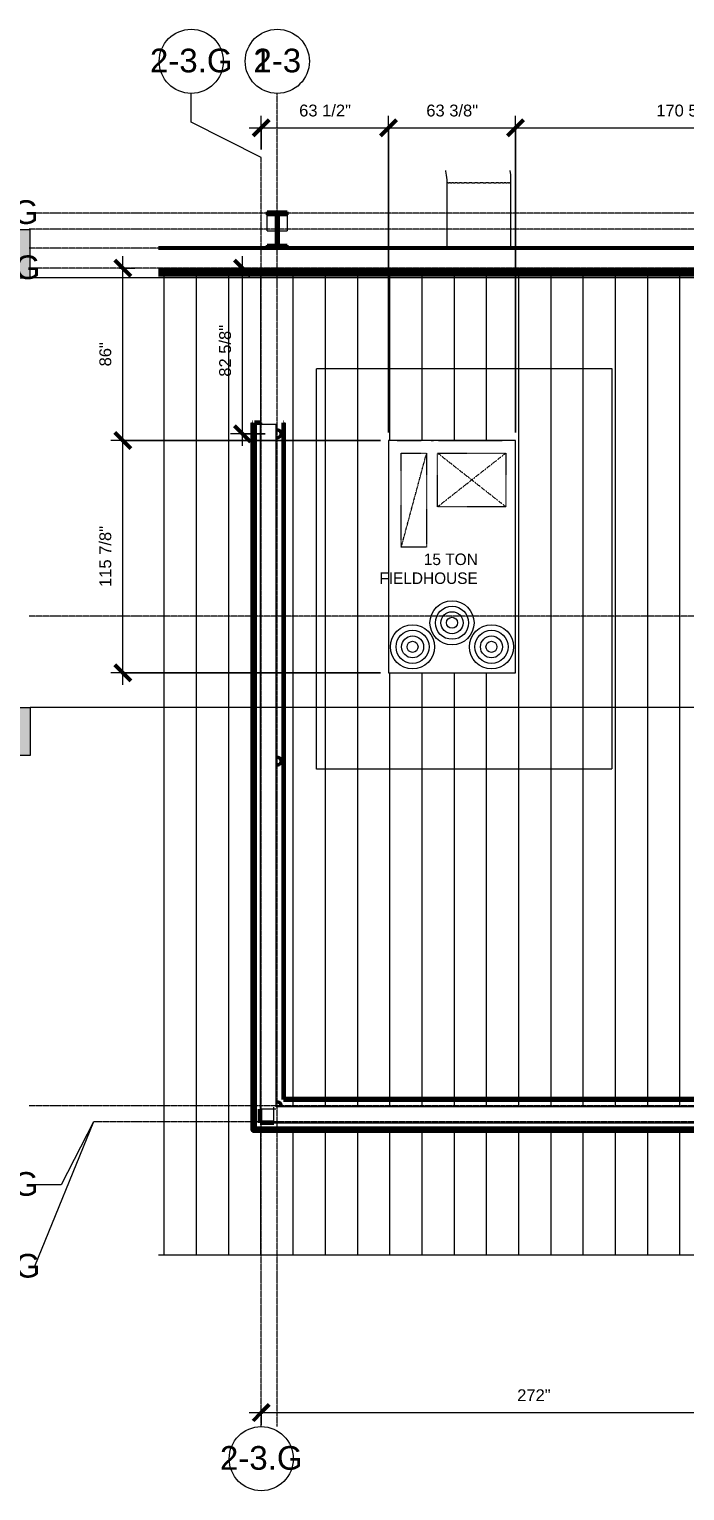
# Model space of a CAD drawing. Header units: inches. Extents: x 21314 to 29196, y -23522 to -20467.
# Drawn here: x 27018 to 27345, y -22979 to -22250 of the extents above; entities that cross this region are included whole.
import ezdxf

# ---------------------------------------------------------------- set-up
doc = ezdxf.new("R2010")
doc.units = ezdxf.units.IN
doc.header["$MEASUREMENT"] = 0
for name, pattern in [('Dash', [0.25, 0.125, -0.125]), ('Grid Line 1_2_', [0.875, 0.5, -0.125, 0.125, -0.125]), ('Hidden', [0.28125, 0.1875, -0.09375])]:
    doc.linetypes.add(name, pattern=pattern)
for name, color, linetype, lineweight in [('A-ANNO-DIMS', 211, 'Continuous', 9), ('A-ANNO-DIMS-64', 211, 'Continuous', 9), ('A-ROOF', 132, 'Continuous', 9), ('A-ROOF-PATT', 132, 'Continuous', 9), ('A-WALL', 113, 'Continuous', 9), ('A-WALL-PATT', 111, 'Continuous', 25), ('G-ANNO-SYMB', 111, 'Continuous', 9), ('M-EQPM', 50, 'Continuous', 9), ('M-EQPM-HDLN', 50, 'Dash', 9), ('M-EQPM-IDEN', 50, 'Continuous', 9), ('M-HVAC-DUCT', 70, 'Continuous', 9), ('S-BEAM', 12, 'Continuous', 9), ('S-COLS', 52, 'Continuous', 9), ('S-GRID', 1, 'Continuous', 9), ('S-GRID-IDEN', 1, 'Continuous', 9)]:
    doc.layers.add(name, color=color, linetype=linetype, lineweight=lineweight)
doc.styles.add('Arial_2', font='arial.ttf', dxfattribs={"height": 11.802395})
doc.styles.add('Arial_3', font='arial.ttf', dxfattribs={"height": 5.901198})
doc.styles.add('Century Gothic_1', font='GOTHIC.TTF', dxfattribs={"height": 5.748447})
doc.dimstyles.new('OD_Dimension', dxfattribs={"dimscale": 12, "dimtxt": 6, "dimasz": 0.666667, "dimexe": 0.5, "dimexo": 0.333333, "dimgap": 0.333333, "dimtad": 1, "dimdec": 3, "dimrnd": 0.125, "dimzin": 0, "dimdsep": 46, "dimlunit": 5, "dimtxsty": 'Arial_3', "dimblk1": 'OBLIQUE', "dimblk2": 'OBLIQUE', "dimsah": 1, "dimcen": 0.09, "dimdle": 0.5, "dimazin": 0, "dimtfac": 1, "dimtdec": 4, "dimtix": 1, "dimtmove": 0, "dimatfit": 3, "dimfxl": 0, "dimtvp": 1, "dimfrac": 2, "dimtolj": 1, "dimtzin": 0, "dimarcsym": 0})
doc.dimstyles.new('OD_Dimension_1', dxfattribs={"dimscale": 12, "dimtxt": 6, "dimasz": 0.666667, "dimexe": 0.5, "dimexo": 0.333333, "dimgap": 0.333333, "dimtad": 1, "dimdec": 3, "dimrnd": 0.125, "dimzin": 0, "dimdsep": 46, "dimlunit": 5, "dimtxsty": 'Arial_3', "dimblk1": 'OBLIQUE', "dimblk2": 'OBLIQUE', "dimsah": 1, "dimcen": 0.09, "dimdle": 0.5, "dimazin": 0, "dimtfac": 1, "dimtdec": 4, "dimtix": 1, "dimtmove": 0, "dimatfit": 3, "dimfxl": 0, "dimtvp": 1, "dimfrac": 2, "dimtolj": 1, "dimtzin": 0, "dimarcsym": 0})
doc.dimstyles.new('OD_Dimension_2', dxfattribs={"dimscale": 12, "dimtxt": 6, "dimasz": 0.666667, "dimexe": 0.5, "dimexo": 0.333333, "dimgap": 0.333333, "dimtad": 1, "dimdec": 3, "dimrnd": 0.125, "dimzin": 0, "dimdsep": 46, "dimlunit": 5, "dimtxsty": 'Arial_3', "dimblk1": 'OBLIQUE', "dimblk2": 'OBLIQUE', "dimsah": 1, "dimcen": 0.09, "dimdle": 0.5, "dimazin": 0, "dimtfac": 1, "dimtdec": 4, "dimtix": 1, "dimtmove": 0, "dimatfit": 3, "dimfxl": 0, "dimtvp": 1, "dimfrac": 2, "dimtolj": 1, "dimtzin": 0, "dimarcsym": 0})
pattern_1 = [(45, (1450.432, 0), (-6.3356768, 6.3356768), []), (45, (1450.432, 9.6), (-6.3356768, 6.3356768), [])]
pattern_2 = [(225, (27141.822, -22360.053), (6.3356768, -6.3356768), []), (225, (27141.822, -22369.653), (6.3356768, -6.3356768), [])]

# ---------------------------------------------------------------- blocks, each defined once
blk = doc.blocks.new('Carrier_48TC_St_ Callout 60')
at = {"layer": 'M-EQPM', "linetype": 'Hidden'}
for p, q in [((-105.94, -79.69), (-105.94, 67.69)), ((-105.94, 67.69), (93.94, 67.69)), ((93.94, 67.69), (93.94, -79.69)), ((93.94, -79.69), (-105.94, -79.69))]:
    blk.add_line(p, q, dxfattribs=at)
at = {"layer": 'M-EQPM'}
for p, q in [((57.94, 31.69), (-57.94, 31.69)), ((-57.94, 31.69), (-57.94, -31.69)), ((57.94, -31.69), (57.94, 31.69)), ((58.06, 27.31), (57.94, 27.31)), ((58.06, 27.31), (58.06, 15.44)), ((57.94, 15.44), (58.06, 15.44)), ((58.06, 10.34), (57.94, 10.34)), ((57.94, 9.29), (58.06, 9.29)), ((58.06, 10.32), (58.06, 10.34)), ((58.06, 10.34), (58.06, 9.29)), ((58.06, 9.29), (58.06, 9.31)), ((58.06, 6.69), (57.94, 6.69)), ((58.06, 6.69), (58.06, -25.06)), ((57.94, -25.06), (58.06, -25.06)), ((-57.94, -31.69), (57.94, -31.69))]:
    blk.add_line(p, q, dxfattribs=at)
for centre, radius in [((-44.94, 19.69), 11), ((-44.94, 19.69), 8.25), ((-44.94, 19.69), 5.5), ((-44.94, 19.69), 2.75), ((-32.94, 0), 11), ((-32.94, 0), 8.25), ((-32.94, 0), 5.5), ((-32.94, 0), 2.75), ((-44.94, -19.69), 11), ((-44.94, -19.69), 8.25), ((-44.94, -19.69), 5.5), ((-44.94, -19.69), 2.75)]:
    blk.add_circle(centre, radius, dxfattribs=at)
at = {"layer": 'M-EQPM-HDLN'}
for p, q in [((4.81, 25.31), (51.69, 12.69)), ((4.81, 12.69), (4.81, 25.31)), ((4.81, 25.31), (51.69, 25.31)), ((51.69, 25.31), (51.69, 12.69)), ((51.69, 12.69), (4.81, 12.69)), ((24.94, -26.81), (51.69, 7.19)), ((24.94, 7.19), (51.69, -26.81)), ((24.94, -26.81), (24.94, 7.19)), ((24.94, 7.19), (51.69, 7.19)), ((51.69, 7.19), (51.69, -26.81)), ((51.69, -26.81), (24.94, -26.81))]:
    blk.add_line(p, q, dxfattribs=at)
blk = doc.blocks.new('Girt_C - 8_D-14_ Callout 60')
at = {"layer": 'S-BEAM'}
for p, q in [((25689.64, -22795.62), (25689.64, -22787.99)), ((26269.89, -22787.8), (25690.83, -22787.8)), ((26269.89, -22787.8), (26269.89, -22787.99)), ((26269.89, -22787.99), (26269.89, -22795.62)), ((25689.64, -22795.8), (25689.64, -22795.62)), ((26269.89, -22795.62), (26269.89, -22795.8)), ((25689.64, -22795.8), (26269.89, -22795.8))]:
    blk.add_line(p, q, dxfattribs=at)
blk = doc.blocks.new('Girt_C - 8_D-14_ Callout 61')
at = {"layer": 'S-BEAM'}
for p, q in [((25682.89, -22447.3), (25682.89, -22789.05)), ((25682.89, -22447.3), (25683.08, -22447.3)), ((25683.08, -22447.3), (25690.7, -22447.3)), ((25690.7, -22447.3), (25690.89, -22447.3)), ((25690.89, -22787.86), (25690.89, -22447.3)), ((25683.08, -22789.05), (25682.89, -22789.05)), ((25690.7, -22789.05), (25683.08, -22789.05))]:
    blk.add_line(p, q, dxfattribs=at)
blk = doc.blocks.new('columns and gir_ Callout 60')
at = {"layer": 'S-BEAM'}
h = blk.add_hatch(dxfattribs=at)
h.set_pattern_fill('FP_23', color=256, style=0, pattern_type=2)
h.set_pattern_definition(pattern_2)
h.paths.add_polyline_path([(0, -1.25), (-5, -1.25), (-5, -2), (5, -2), (5, -1.25)], flags=0)
h.paths.add_polyline_path([(-5, -17.03), (-5, -18.55), (5, -18.55), (5, -17.03)], flags=0)
h = blk.add_hatch(dxfattribs=at)
h.set_pattern_fill('FP_23', color=256, style=0, pattern_type=2)
h.set_pattern_definition(pattern_2)
h.paths.add_polyline_path([(-0.63, -2), (-0.63, -17.03), (0.62, -17.03), (0.62, -2)], flags=0)
at = {"layer": 'S-BEAM', "lineweight": 40}
for p, q in [((-5, -1.25), (-5, -2)), ((-5, -2), (5, -2)), ((0.62, -2), (-0.63, -2)), ((-0.63, -2), (-0.63, -17.03)), ((0.62, -17.03), (0.62, -2)), ((5, -2), (5, -1.25)), ((5, -17.03), (-5, -17.03)), ((-5, -17.03), (-5, -18.55)), ((-5, -18.55), (5, -18.55)), ((-0.63, -17.03), (0.62, -17.03)), ((5, -18.55), (5, -17.03))]:
    blk.add_line(p, q, dxfattribs=at)
at = {"layer": 'S-BEAM'}
for p, q in [((-5, -17.03), (-5, -9.2)), ((-0.63, -9.2), (-5, -9.2)), ((5, -9.2), (0.62, -9.2)), ((5, -9.2), (5, -17.03))]:
    blk.add_line(p, q, dxfattribs=at)
blk = doc.blocks.new('Girt_Z - 10_D-1_ Callout 60')
at = {"layer": 'S-BEAM'}
for p, q in [((26270.89, -22359.55), (25632.1, -22359.55)), ((26270.89, -22360.13), (25632.1, -22360.13)), ((26270.89, -22360.2), (25632.1, -22360.2)), ((26270.89, -22359.55), (26270.89, -22360.13)), ((26270.89, -22360.13), (26270.89, -22360.2)), ((26270.89, -22360.2), (26270.89, -22369.37)), ((25632.1, -22369.55), (26270.89, -22369.55)), ((26270.89, -22369.37), (26270.89, -22369.55))]:
    blk.add_line(p, q, dxfattribs=at)
blk = doc.blocks.new('Round Elbow - 1_ Callout 60')
at = {"layer": 'M-HVAC-DUCT'}
for p, q in [((25776.12, -22327.05), (25775.98, -22327.05)), ((25776.72, -22327.05), (25776.36, -22327.05)), ((25777.79, -22327.05), (25777.2, -22327.05)), ((25779.29, -22327.05), (25778.49, -22327.05)), ((25780.67, -22327.05), (25780.19, -22327.05)), ((25781.18, -22327.05), (25780.67, -22327.05)), ((25783.39, -22327.05), (25782.24, -22327.05)), ((25785.86, -22327.05), (25784.59, -22327.05)), ((25788.52, -22327.05), (25787.17, -22327.05)), ((25791.29, -22327.05), (25789.89, -22327.05)), ((25794.07, -22327.05), (25792.68, -22327.05)), ((25796.8, -22327.05), (25795.45, -22327.05)), ((25799.37, -22327.05), (25798.11, -22327.05)), ((25801.73, -22327.05), (25800.58, -22327.05)), ((25803.3, -22327.05), (25802.79, -22327.05)), ((25803.78, -22327.05), (25803.3, -22327.05)), ((25805.48, -22327.05), (25804.68, -22327.05)), ((25806.77, -22327.05), (25806.18, -22327.05)), ((25807.6, -22327.05), (25807.24, -22327.05)), ((25807.98, -22327.05), (25807.85, -22327.05))]:
    blk.add_line(p, q, dxfattribs=at)
at = {"layer": 'M-HVAC-DUCT', "flags": 128}
for points in [[(25775.28, -22320.77), (25775.36, -22321.1), (25775.73, -22323.23), (25775.94, -22325.46), (25775.98, -22327.05)], [(25807.98, -22327.05), (25807.85, -22323.05), (25807.63, -22320.77)]]:
    blk.add_lwpolyline(points, dxfattribs=at)
blk = doc.blocks.new('Grid - Grid Hea_ Callout 60')
at = {"layer": 'S-GRID-IDEN'}
blk.add_circle((0, 0), 0.25, dxfattribs=at)
blk = doc.blocks.new('Section - 3_32__ Callout 60')
at = {"layer": 'G-ANNO-SYMB'}
blk.add_hatch(color=256, dxfattribs=at).paths.add_polyline_path([(0, 0.375), (0, 0), (-0.09375, 0), (-0.09375, 0.375)], flags=0)
for p, q in [((0, 0.375), (-0.09375, 0.375)), ((-0.09375, 0.375), (-0.09375, 0)), ((0, 0), (0, 0.375)), ((-0.09375, 0), (0, 0))]:
    blk.add_line(p, q, dxfattribs=at)
blk = doc.blocks.new('DIMBLOCK1-Roof Low - Callout 6')
at = {"layer": 'A-ANNO-DIMS-64'}
for p, q in [((27127.82, -22299.62), (27197.32, -22299.62)), ((27133.82, -22310.37), (27133.82, -22293.62)), ((27133.82, -22299.62), (27133.82, -22310.37)), ((27197.32, -22451.55), (27197.32, -22293.62)), ((27197.32, -22299.62), (27197.32, -22451.55))]:
    blk.add_line(p, q, dxfattribs=at)
at = {"layer": 'A-ANNO-DIMS-64', "lineweight": 50}
for p, q in [((27133.82, -22299.62), (27129.82, -22303.62)), ((27133.82, -22299.62), (27137.82, -22295.62)), ((27197.32, -22299.62), (27193.32, -22303.62)), ((27197.32, -22299.62), (27201.32, -22295.62))]:
    blk.add_line(p, q, dxfattribs=at)
at = {"layer": 'A-ANNO-DIMS-64', "color": 0, "insert": (27152.74, -22287.97), "char_height": 5.901, "width": 30.7938, "attachment_point": 1, "line_spacing_factor": 0.938532, "style": 'Arial_3'}
blk.add_mtext('63 1/2"', dxfattribs=at)
blk = doc.blocks.new('_Oblique')
at = {"color": 0, "linetype": 'ByBlock', "lineweight": -2}
blk.add_line((-0.5, -0.5), (0.5, 0.5), dxfattribs=at)
blk = doc.blocks.new('DIMBLOCK2-Roof Low - Callout 6')
at = {"layer": 'A-ANNO-DIMS-64', "lineweight": 50}
for p, q in [((27197.32, -22299.62), (27193.32, -22303.62)), ((27197.32, -22299.62), (27201.32, -22295.62)), ((27260.7, -22299.62), (27256.7, -22303.62)), ((27260.7, -22299.62), (27264.7, -22295.62))]:
    blk.add_line(p, q, dxfattribs=at)
at = {"layer": 'A-ANNO-DIMS-64'}
for p, q in [((27197.32, -22451.55), (27197.32, -22293.62)), ((27197.32, -22299.62), (27260.7, -22299.62)), ((27197.32, -22299.62), (27197.32, -22451.55)), ((27260.7, -22451.55), (27260.7, -22293.62)), ((27260.7, -22299.62), (27260.7, -22451.55))]:
    blk.add_line(p, q, dxfattribs=at)
at = {"layer": 'A-ANNO-DIMS-64', "color": 0, "insert": (27216.18, -22287.97), "char_height": 5.901, "width": 30.7938, "attachment_point": 1, "line_spacing_factor": 0.938532, "style": 'Arial_3'}
blk.add_mtext('63 3/8"', dxfattribs=at)
blk = doc.blocks.new('DIMBLOCK3-Roof Low - Callout 6')
at = {"layer": 'A-ANNO-DIMS-64', "lineweight": 50}
for p, q in [((27260.7, -22299.62), (27256.7, -22303.62)), ((27260.7, -22299.62), (27264.7, -22295.62)), ((27431.32, -22299.62), (27427.32, -22303.62)), ((27431.32, -22299.62), (27435.32, -22295.62))]:
    blk.add_line(p, q, dxfattribs=at)
at = {"layer": 'A-ANNO-DIMS-64'}
for p, q in [((27260.7, -22451.55), (27260.7, -22293.62)), ((27260.7, -22299.62), (27431.32, -22299.62)), ((27260.7, -22299.62), (27260.7, -22451.55)), ((27431.32, -22297.97), (27431.32, -22305.62)), ((27431.32, -22299.62), (27431.32, -22316.82))]:
    blk.add_line(p, q, dxfattribs=at)
at = {"layer": 'A-ANNO-DIMS-64', "color": 0, "insert": (27330.92, -22287.97), "char_height": 5.901, "width": 36.2215, "attachment_point": 1, "line_spacing_factor": 0.938532, "style": 'Arial_3'}
blk.add_mtext('170 5/8"', dxfattribs=at)
blk = doc.blocks.new('DIMBLOCK14-Roof_ Callout 60')
at = {"layer": 'A-ANNO-DIMS-64'}
for p, q in [((27405.76, -22614.18), (27405.76, -22946.41)), ((27405.76, -22940.41), (27405.76, -22614.18)), ((27127.82, -22940.41), (27405.76, -22940.41)), ((27133.82, -22938.75), (27133.82, -22946.41)), ((27133.82, -22940.41), (27133.82, -22938.75))]:
    blk.add_line(p, q, dxfattribs=at)
at = {"layer": 'A-ANNO-DIMS-64', "lineweight": 50}
for p, q in [((27133.82, -22940.41), (27129.82, -22944.41)), ((27133.82, -22940.41), (27137.82, -22936.41)), ((27405.76, -22940.41), (27401.76, -22944.41)), ((27405.76, -22940.41), (27409.76, -22936.41))]:
    blk.add_line(p, q, dxfattribs=at)
at = {"layer": 'A-ANNO-DIMS-64', "color": 0, "insert": (27261.53, -22928.76), "char_height": 5.901, "width": 19.8277, "attachment_point": 1, "line_spacing_factor": 0.938532, "style": 'Arial_3'}
blk.add_mtext('272"', dxfattribs=at)
blk = doc.blocks.new('DIMBLOCK17-Roof_ Callout 60')
at = {"layer": 'A-ANNO-DIMS-64', "lineweight": 50}
for p, q in [((27124.48, -22369.55), (27120.48, -22365.55)), ((27124.48, -22369.55), (27128.48, -22373.55)), ((27124.48, -22452.18), (27120.48, -22448.18)), ((27124.48, -22452.18), (27128.48, -22456.18))]:
    blk.add_line(p, q, dxfattribs=at)
at = {"layer": 'A-ANNO-DIMS-64'}
for p, q in [((27124.48, -22458.18), (27124.48, -22363.55)), ((27122.82, -22369.55), (27130.48, -22369.55)), ((27124.48, -22369.55), (27122.82, -22369.55)), ((27135.82, -22452.18), (27118.48, -22452.18)), ((27124.48, -22452.18), (27135.82, -22452.18))]:
    blk.add_line(p, q, dxfattribs=at)
at = {"layer": 'A-ANNO-DIMS-64', "color": 0, "insert": (27112.82, -22423.7), "char_height": 5.901, "width": 30.7938, "attachment_point": 1, "rotation": 90, "line_spacing_factor": 0.938532, "style": 'Arial_3'}
blk.add_mtext('82 5/8"', dxfattribs=at)
blk = doc.blocks.new('DIMBLOCK20-Roof_ Callout 60')
at = {"layer": 'A-ANNO-DIMS-64', "lineweight": 50}
for p, q in [((27064.71, -22455.55), (27060.71, -22451.55)), ((27064.71, -22455.55), (27068.71, -22459.55)), ((27064.71, -22571.43), (27060.71, -22567.43)), ((27064.71, -22571.43), (27068.71, -22575.43))]:
    blk.add_line(p, q, dxfattribs=at)
at = {"layer": 'A-ANNO-DIMS-64'}
for p, q in [((27193.32, -22455.55), (27058.71, -22455.55)), ((27064.71, -22577.43), (27064.71, -22455.55)), ((27064.71, -22455.55), (27193.32, -22455.55)), ((27193.32, -22571.43), (27058.71, -22571.43)), ((27064.71, -22571.43), (27193.32, -22571.43))]:
    blk.add_line(p, q, dxfattribs=at)
at = {"layer": 'A-ANNO-DIMS-64', "color": 0, "insert": (27053.05, -22528.58), "char_height": 5.901, "width": 36.2215, "attachment_point": 1, "rotation": 90, "line_spacing_factor": 0.938532, "style": 'Arial_3'}
blk.add_mtext('115 7/8"', dxfattribs=at)
blk = doc.blocks.new('DIMBLOCK21-Roof_ Callout 60')
at = {"layer": 'A-ANNO-DIMS-64', "lineweight": 50}
for p, q in [((27064.71, -22369.55), (27060.71, -22365.55)), ((27064.71, -22369.55), (27068.71, -22373.55)), ((27064.71, -22455.55), (27060.71, -22451.55)), ((27064.71, -22455.55), (27068.71, -22459.55))]:
    blk.add_line(p, q, dxfattribs=at)
at = {"layer": 'A-ANNO-DIMS-64'}
for p, q in [((27064.71, -22455.55), (27064.71, -22363.55)), ((27063.05, -22369.55), (27070.71, -22369.55)), ((27064.71, -22369.55), (27063.05, -22369.55)), ((27193.32, -22455.55), (27058.71, -22455.55)), ((27064.71, -22455.55), (27193.32, -22455.55))]:
    blk.add_line(p, q, dxfattribs=at)
at = {"layer": 'A-ANNO-DIMS-64', "color": 0, "insert": (27053.05, -22418.55), "char_height": 5.901, "width": 14.4, "attachment_point": 1, "rotation": 90, "line_spacing_factor": 0.938532, "style": 'Arial_3'}
blk.add_mtext('86"', dxfattribs=at)

msp = doc.modelspace()

# ---------------------------------------------------------------- hatches: boundary and pattern name
at = {"layer": 'A-ROOF-PATT'}
h = msp.add_hatch(dxfattribs=at)
h.set_pattern_fill('FP_19', color=256, style=0, pattern_type=2)
h.set_pattern_definition([(90, (1450.73, -40.069), (-16.082, 1e-15), [])])
h.paths.add_polyline_path([(27526.0508, -22885.6153), (27744.8221, -22885.6153), (27744.8221, -22799.1778), (27723.0721, -22799.1778), (27723.0721, -22798.6153), (27130.5096, -22798.6153), (27130.5096, -22446.6778), (27133.3221, -22446.6778), (27133.3221, -22447.3028), (27141.3221, -22447.3028), (27141.3221, -22450.2544), (27141.3771, -22450.228), (27142.2672, -22450.228), (27143.0764, -22450.6233), (27143.6241, -22451.31), (27143.8221, -22452.1778), (27143.6004, -22453.0753), (27143.0691, -22453.7415), (27142.2672, -22454.1277), (27141.3221, -22454.1434), (27141.3221, -22613.5044), (27141.3771, -22613.478), (27142.2672, -22613.478), (27143.0764, -22613.8733), (27143.6241, -22614.56), (27143.8221, -22615.4278), (27143.6004, -22616.3253), (27143.0691, -22616.9915), (27142.2672, -22617.3777), (27141.3221, -22617.3968), (27141.3221, -22785.3794), (27141.3771, -22785.353), (27142.2672, -22785.353), (27143.0764, -22785.7483), (27143.6241, -22786.435), (27143.8221, -22787.3028), (27143.708, -22787.8028), (27429.4363, -22787.8028), (27429.3221, -22787.3028), (27429.5439, -22786.4053), (27430.0752, -22785.7391), (27430.8771, -22785.353), (27431.7672, -22785.353), (27432.5764, -22785.7483), (27433.1241, -22786.435), (27433.3221, -22787.3028), (27433.208, -22787.8028), (27719.5721, -22787.8028), (27719.5721, -22784.1778), (27144.9471, -22784.1778), (27144.9471, -22446.6778), (27145.5096, -22446.6778), (27145.5096, -22783.6153), (27719.5721, -22783.6153), (27719.5721, -22372.9278), (27721.8221, -22372.9278), (27721.8221, -22372.8038), (27082.5308, -22372.8028), (27082.5308, -22861.6153), (27407.3221, -22861.6153), (27407.3221, -22885.6153), (27481.6988, -22885.6153)], flags=0)
h.paths.add_polyline_path([(27259.9388, -22800.1153), (27129.0096, -22800.1153), (27129.0096, -22446.6778), (27129.5721, -22446.6778), (27129.5721, -22799.5528), (27734.8221, -22799.5528), (27734.8221, -22800.1153), (27348.6428, -22800.1153)], flags=0)
h.paths.add_polyline_path([(27133.3781, -22795.8028), (27140.0721, -22795.7777), (27140.0721, -22789.0528), (27133.3221, -22789.0528), (27133.3221, -22795.8028), (27133.3771, -22795.8028)], flags=0)
h.paths.add_polyline_path([(27429.7676, -22787.8028), (27432.9832, -22787.8028), (27433.1171, -22787.3028), (27432.8767, -22786.4053), (27432.2196, -22785.7483), (27431.3221, -22785.5078), (27430.4246, -22785.7483), (27429.7597, -22786.435), (27429.5271, -22787.3028), (27429.6611, -22787.8028)], flags=0)
h.paths.add_polyline_path([(27141.3221, -22787.8028), (27143.4832, -22787.8028), (27143.6171, -22787.3028), (27143.3767, -22786.4053), (27142.7196, -22785.7483), (27141.8221, -22785.5078), (27141.3221, -22785.6418), (27141.3221, -22787.5855)], flags=0)
h.paths.add_polyline_path([(27580.1971, -22738.3028), (27580.1971, -22678.8028), (27668.3221, -22678.8028), (27668.3221, -22683.8028), (27668.4471, -22683.8028), (27668.4471, -22696.4278), (27668.3221, -22696.4278), (27668.3221, -22700.4222), (27668.4471, -22700.4222), (27668.4471, -22701.4334), (27668.3221, -22701.4334), (27668.3221, -22703.6778), (27668.4471, -22703.6778), (27668.4471, -22732.0528), (27668.3221, -22732.0528), (27668.3221, -22738.3028), (27592.5788, -22738.3028)], flags=0)
h.paths.add_polyline_path([(27141.8221, -22617.2228), (27142.7196, -22616.9823), (27143.3846, -22616.2956), (27143.6171, -22615.4278), (27143.3767, -22614.5303), (27142.6855, -22613.8641), (27141.8221, -22613.6328), (27141.3221, -22613.7668), (27141.3221, -22617.0888), (27141.3771, -22617.1036)], flags=0)
h.paths.add_polyline_path([(27437.3468, -22611.3028), (27405.5721, -22611.3028), (27405.5721, -22607.1153), (27385.6971, -22607.1153), (27385.6971, -22553.1153), (27405.5721, -22553.1153), (27405.5721, -22548.9278), (27462.8221, -22548.9278), (27462.8221, -22552.3049), (27472.9471, -22552.3049), (27472.9471, -22556.3049), (27462.8221, -22556.3049), (27462.8221, -22558.1153), (27479.5721, -22558.1153), (27479.5721, -22576.1153), (27462.8221, -22576.1153), (27462.8221, -22611.3028)], flags=0)
h.paths.add_polyline_path([(27246.0065, -22571.4278), (27197.3221, -22571.4278), (27197.3221, -22455.5528), (27201.6971, -22455.5528), (27201.6971, -22455.4278), (27213.5721, -22455.4278), (27213.5721, -22455.5528), (27218.6915, -22455.5528), (27218.6915, -22455.4278), (27219.7027, -22455.4278), (27219.7027, -22455.5528), (27222.3221, -22455.5528), (27222.3221, -22455.4278), (27254.0721, -22455.4278), (27254.0721, -22455.5528), (27260.6971, -22455.5528), (27260.6971, -22571.4278), (27246.076, -22571.4278)], flags=0)
h.paths.add_polyline_path([(27650.1971, -22571.4278), (27604.9471, -22571.4278), (27604.9471, -22455.5528), (27609.3221, -22455.5528), (27609.3221, -22455.4278), (27621.1971, -22455.4278), (27621.1971, -22455.5528), (27626.3165, -22455.5528), (27626.3165, -22455.4278), (27627.3277, -22455.4278), (27627.3277, -22455.5528), (27629.9471, -22455.5528), (27629.9471, -22455.4278), (27661.6971, -22455.4278), (27661.6971, -22455.5528), (27668.3221, -22455.5528), (27668.3221, -22571.4278), (27650.5207, -22571.4278)], flags=0)
h.paths.add_polyline_path([(27141.8221, -22453.9728), (27142.7196, -22453.7323), (27143.3846, -22453.0456), (27143.6171, -22452.1778), (27143.3767, -22451.2803), (27142.7196, -22450.6233), (27141.8221, -22450.3828), (27141.3221, -22450.5168), (27141.3221, -22453.8388), (27141.3771, -22453.8536)], flags=0)
at = {"layer": 'A-WALL-PATT', "lineweight": 9}
msp.add_hatch(color=256, dxfattribs=at).paths.add_polyline_path([(27721.8221, -22372.6063), (27721.8221, -22371.0315), (27082.5308, -22371.0315), (27082.5308, -22372.6063), (27720.0908, -22372.6063)], flags=0)
at = {"layer": 'S-COLS'}
h = msp.add_hatch(dxfattribs=at)
h.set_pattern_fill('FP_22', color=256, style=0, pattern_type=2)
h.set_pattern_definition(pattern_1)
h.paths.add_polyline_path([(27142.2672, -22454.1277), (27143.0691, -22453.7415), (27143.6241, -22453.0456), (27143.8221, -22452.1778), (27143.6241, -22451.31), (27143.0691, -22450.6141), (27142.2672, -22450.228), (27141.3221, -22450.2544), (27141.3221, -22450.5168), (27141.8221, -22450.3828), (27142.7196, -22450.6233), (27143.3767, -22451.2803), (27143.6171, -22452.1778), (27143.3767, -22453.0753), (27142.7196, -22453.7323), (27141.8221, -22453.9728), (27141.3221, -22453.8388), (27141.3221, -22454.1012), (27141.3771, -22454.1277)], flags=0)
h = msp.add_hatch(dxfattribs=at)
h.set_pattern_fill('FP_22', color=256, style=0, pattern_type=2)
h.set_pattern_definition(pattern_1)
h.paths.add_polyline_path([(27142.2672, -22617.3777), (27143.0691, -22616.9915), (27143.6241, -22616.2956), (27143.8221, -22615.4278), (27143.6241, -22614.56), (27143.0691, -22613.8641), (27142.2672, -22613.478), (27141.3221, -22613.5044), (27141.3221, -22613.7668), (27141.8221, -22613.6328), (27142.7196, -22613.8733), (27143.3767, -22614.5303), (27143.6171, -22615.4278), (27143.3767, -22616.3253), (27142.7196, -22616.9823), (27141.8221, -22617.2228), (27141.3221, -22617.0888), (27141.3221, -22617.3512), (27141.3771, -22617.3777)], flags=0)
h = msp.add_hatch(dxfattribs=at)
h.set_pattern_fill('FP_22', color=256, style=0, pattern_type=2)
h.set_pattern_definition(pattern_1)
h.paths.add_polyline_path([(27143.708, -22787.8028), (27143.8221, -22787.3028), (27143.6241, -22786.435), (27143.0691, -22785.7391), (27142.2672, -22785.353), (27141.3221, -22785.3794), (27141.3221, -22785.6418), (27141.8221, -22785.5078), (27142.7196, -22785.7483), (27143.3767, -22786.4053), (27143.6171, -22787.3028), (27143.4832, -22787.8028), (27143.6211, -22787.8028)], flags=0)

# ---------------------------------------------------------------- linework, layer by layer
at = {"layer": 'A-ROOF', "lineweight": 18}
msp.add_line((27082.5308, -22861.6153), (27407.3221, -22861.6153), dxfattribs=at)
at = {"layer": 'A-WALL', "lineweight": 18}
for p, q in [((27082.5308, -22358.8028), (27717.5223, -22358.8028)), ((27720.2381, -22372.8028), (27082.5308, -22372.8028)), ((27129.0096, -22446.6778), (27129.0096, -22800.1153)), ((27129.0096, -22446.6778), (27129.5096, -22446.6778)), ((27130.8221, -22449.1778), (27130.5096, -22449.1778)), ((27130.8221, -22449.1778), (27130.8221, -22798.3028)), ((27145.0096, -22446.6778), (27145.5096, -22446.6778)), ((27145.5096, -22446.6778), (27145.5096, -22783.6153)), ((27145.0096, -22784.1153), (27145.5096, -22783.6153)), ((27719.5721, -22783.6153), (27145.5096, -22783.6153)), ((27129.0096, -22800.1153), (27129.5096, -22799.6153)), ((27734.8221, -22800.1153), (27129.0096, -22800.1153)), ((27719.5721, -22798.3028), (27130.8221, -22798.3028))]:
    msp.add_line(p, q, dxfattribs=at)
at = {"layer": 'A-WALL', "lineweight": 60}
for p, q in [((27721.8221, -22371.0315), (27082.5308, -22371.0315)), ((27082.5308, -22372.6063), (27721.8221, -22372.6063)), ((27129.5721, -22446.6778), (27129.5096, -22446.6778)), ((27129.5096, -22446.6778), (27129.5096, -22799.6153)), ((27129.5721, -22799.5528), (27129.5721, -22446.6778)), ((27133.3221, -22446.6778), (27130.5096, -22446.6778)), ((27130.5096, -22446.6778), (27130.5096, -22798.6153)), ((27133.3221, -22447.3028), (27133.3221, -22446.6778)), ((27145.0096, -22446.6778), (27144.9471, -22446.6778)), ((27144.9471, -22446.6778), (27144.9471, -22784.1778)), ((27145.0096, -22784.1153), (27145.0096, -22446.6778)), ((27145.0096, -22784.1153), (27144.9471, -22784.1778)), ((27144.9471, -22784.1778), (27721.8228, -22784.1778)), ((27721.8228, -22784.1153), (27145.0096, -22784.1153)), ((27133.3221, -22795.8028), (27133.3221, -22789.0528)), ((27129.5721, -22799.5528), (27129.5096, -22799.6153)), ((27129.5096, -22799.6153), (27734.8221, -22799.6153)), ((27734.8221, -22799.5528), (27129.5721, -22799.5528)), ((27130.5096, -22798.6153), (27734.8221, -22798.6153)), ((27140.0721, -22795.8028), (27133.3221, -22795.8028))]:
    msp.add_line(p, q, dxfattribs=at)
at = {"layer": 'G-ANNO-SYMB'}
for p, q in [((27810.2224, -22374.357), (27018.5433, -22374.357)), ((27806.3913, -22588.6303), (27018.5433, -22588.6303))]:
    msp.add_line(p, q, dxfattribs=at)
at = {"layer": 'M-HVAC-DUCT'}
for p, q in [((27226.4159, -22327.0528), (27226.4159, -22358.8028)), ((27226.4159, -22327.0528), (27226.4312, -22327.0528)), ((27226.5371, -22327.0528), (27226.7761, -22327.0528)), ((27227.156, -22327.0528), (27227.6343, -22327.0528)), ((27228.2231, -22327.0528), (27228.9223, -22327.0528)), ((27229.7129, -22327.0528), (27230.6204, -22327.0528)), ((27231.6055, -22327.0528), (27232.6878, -22327.0528)), ((27233.818, -22327.0528), (27235.0291, -22327.0528)), ((27236.2917, -22327.0528), (27237.6059, -22327.0528)), ((27238.9516, -22327.0528), (27240.3288, -22327.0528)), ((27241.7167, -22327.0528), (27243.1151, -22327.0528)), ((27244.503, -22327.0528), (27245.8802, -22327.0528)), ((27247.2259, -22327.0528), (27248.5401, -22327.0528)), ((27249.8027, -22327.0528), (27251.0138, -22327.0528)), ((27252.155, -22327.0528), (27253.242, -22327.0528)), ((27254.2114, -22327.0528), (27255.1104, -22327.0528)), ((27255.9094, -22327.0528), (27256.6087, -22327.0528)), ((27257.1975, -22327.0528), (27257.6758, -22327.0528)), ((27258.0363, -22327.0528), (27258.2792, -22327.0528)), ((27258.4006, -22327.0528), (27258.4159, -22327.0528)), ((27258.4159, -22358.8028), (27258.4159, -22327.0528))]:
    msp.add_line(p, q, dxfattribs=at)
at = {"layer": 'S-COLS', "lineweight": 40}
for centre, radius, start, end in [((27141.8221, -22452.1778), 1.795, 253.2518018, 0), ((27141.8221, -22452.1778), 1.795, 0, 106.7303563), ((27141.8221, -22452.1778), 2, 255.3455867, 0), ((27141.8221, -22452.1778), 2, 0, 104.6345958), ((27141.8221, -22615.4278), 1.795, 0, 106.713092), ((27141.8221, -22615.4278), 1.795, 253.286908, 0), ((27141.8221, -22615.4278), 2, 0, 104.6193858), ((27141.8221, -22615.4278), 2, 255.3806142, 0), ((27141.8221, -22787.3028), 1.795, 0, 106.7130919), ((27141.8221, -22787.3028), 2, 0, 104.6193858), ((27141.8221, -22787.3028), 1.795, 343.2819721, 0), ((27141.8221, -22787.3028), 2, 345.1789901, 0)]:
    msp.add_arc(centre, radius, start, end, dxfattribs=at)
at = {"layer": 'S-GRID'}
for p, q in [((27098.8923, -22296.7181), (27098.8923, -22282.3743)), ((27133.8221, -22314.3743), (27098.8923, -22296.7181)), ((27050.0433, -22795.3028), (27020.718, -22867.5829)), ((27050.0433, -22795.3028), (27034.0433, -22826.7742)), ((27034.0433, -22826.7742), (27018.0433, -22826.7742)), ((27020.718, -22867.5829), (27018.0433, -22867.5829))]:
    msp.add_line(p, q, dxfattribs=at)
at = {"layer": 'S-GRID', "linetype": 'Grid Line 1_2_'}
for p, q in [((27141.8221, -22947.3692), (27141.8221, -22282.3743)), ((27141.8221, -22947.3692), (27141.8221, -22282.3743)), ((27133.8221, -22947.3692), (27133.8221, -22314.3743)), ((27856.615, -22342.0528), (27018.0433, -22342.0528)), ((27856.615, -22350.0528), (27018.0433, -22350.0528)), ((27856.615, -22359.5528), (27018.0433, -22359.5528)), ((27856.615, -22359.5528), (27018.0433, -22359.5528)), ((27856.615, -22369.5528), (27018.0433, -22369.5528)), ((27856.615, -22543.0528), (27018.0433, -22543.0528)), ((27856.615, -22543.0528), (27018.0433, -22543.0528)), ((27856.615, -22787.3028), (27018.0433, -22787.3028)), ((27856.615, -22787.3028), (27018.0433, -22787.3028)), ((27856.615, -22795.3028), (27050.0433, -22795.3028)), ((27856.615, -22795.3028), (27050.0433, -22795.3028))]:
    msp.add_line(p, q, dxfattribs=at)

# ---------------------------------------------------------------- block references
at = {"layer": 'G-ANNO-SYMB', "xscale": 63.99999999999997, "yscale": 63.99999999999997, "zscale": 63.99999999999997}
msp.add_blockref('Section - 3_32__ Callout 60', (27018.5433, -22374.357), dxfattribs=at)
at = {"layer": 'G-ANNO-SYMB', "extrusion": (0, 0, -1), "xscale": 63.99999999999997, "yscale": 63.99999999999997, "zscale": 63.99999999999997, "rotation": 180}
msp.add_blockref('Section - 3_32__ Callout 60', (-27018.5433, -22588.6303), dxfattribs=at)
at = {"layer": 'M-EQPM', "rotation": 89.99999999999962}
msp.add_blockref('Carrier_48TC_St_ Callout 60', (27229.0096, -22513.4903), dxfattribs=at)
at = {"layer": 'M-HVAC-DUCT'}
msp.add_blockref('Round Elbow - 1_ Callout 60', (1450.4319, 0), dxfattribs=at)
at = {"layer": 'S-BEAM', "rotation": 180}
msp.add_blockref('columns and gir_ Callout 60', (27141.8221, -22360.0528), dxfattribs=at)
at = {"layer": 'S-BEAM'}
for name in ['Girt_Z - 10_D-1_ Callout 60', 'Girt_C - 8_D-14_ Callout 61', 'Girt_C - 8_D-14_ Callout 60']:
    msp.add_blockref(name, (1450.4319, 0), dxfattribs=at)
at = {"layer": 'S-GRID-IDEN', "xscale": 63.99999999999997, "yscale": 63.99999999999997, "zscale": 63.99999999999997}
for p in [(27098.8923, -22266.3743), (27141.8221, -22266.3743), (27141.8221, -22266.3743), (27133.8221, -22963.3692)]:
    msp.add_blockref('Grid - Grid Hea_ Callout 60', p, dxfattribs=at)

# ---------------------------------------------------------------- texts
at = {"layer": 'M-EQPM-IDEN', "insert": (27241.8695, -22511.8901), "char_height": 5.74845, "width": 53.784, "attachment_point": 3, "line_spacing_factor": 0.984117, "style": 'Century Gothic_1'}
msp.add_mtext('15 TON\\PFIELDHOUSE', dxfattribs=at)
at = {"layer": 'S-GRID-IDEN', "char_height": 11.8024, "attachment_point": 2, "line_spacing_factor": 0.938532, "style": 'Arial_2'}
for s, insert, width in [('2-3.G', (27098.8892, -22260.0831), 49.104), ('2-3', (27141.8191, -22260.0831), 28.368), ('1-3', (27141.8191, -22260.0831), 28.368), ('3-3.G', (27002.1083, -22335.6996), 49.104), ('1-A.G', (27002.1083, -22363.1996), 51.264), ('3-1.G', (27002.1083, -22820.421), 49.104), ('2-A.G', (27002.1083, -22861.2297), 51.264), ('2-3.G', (27133.8191, -22957.0779), 49.104)]:
    msp.add_mtext(s, dxfattribs=dict(at, insert=insert, width=width))

# ---------------------------------------------------------------- dimensions: what is measured, and where the dimension line sits
at = {"layer": 'A-ANNO-DIMS'}
for base, p1, p2, dimstyle, override, picture, middle in [((27197.3221, -22299.6225), (27133.8221, -22314.3743), (27197.3221, -22455.5528), 'OD_Dimension', {"dimpost": '<>', "dimfxl": 154.801853}, 'DIMBLOCK1-Roof Low - Callout 6', (27165.5721, -22292.5692)), ((27260.6971, -22299.6225), (27197.3221, -22455.5528), (27260.6971, -22455.5528), 'OD_Dimension', {"dimpost": '<>', "dimfxl": 63.375}, 'DIMBLOCK2-Roof Low - Callout 6', (27229.0096, -22292.5692)), ((27431.3221, -22299.6225), (27260.6971, -22455.5528), (27431.3221, -22293.9656), 'OD_Dimension_1', {"dimpost": '<>', "dimfxl": 234.996399}, 'DIMBLOCK3-Roof Low - Callout 6', (27346.0096, -22292.5713)), ((27405.7596455958, -22940.4109008435), (27133.8221455958, -22934.754046594), (27405.7596455958, -22610.1778103972), 'OD_Dimension', {"dimpost": '<>', "dimfxl": 423.437997}, 'DIMBLOCK14-Roof_ Callout 60', (27269.7908955958, -22933.4482259032))]:
    dim = msp.add_linear_dim(base=base, p1=p1, p2=p2, dimstyle=dimstyle, override=override, dxfattribs=at)
    dim.commit()
    dim.dimension.update_dxf_attribs({"geometry": picture, "text_midpoint": middle})
for base, p1, p2, dimstyle, override, picture, middle in [((27064.7089, -22369.5528), (27197.3221, -22455.5528), (27059.0521, -22369.5528), 'OD_Dimension', {"dimpost": '<>', "dimfxl": 162.833089}, 'DIMBLOCK21-Roof_ Callout 60', (27057.6959, -22412.5528)), ((27124.4752, -22369.5528), (27139.8221, -22452.1778), (27118.8183, -22369.5528), 'OD_Dimension_2', {"dimpost": '<>', "dimfxl": 85.252862}, 'DIMBLOCK17-Roof_ Callout 60', (27117.424, -22410.8653)), ((27064.7089, -22455.5528), (27197.3221, -22571.4278), (27197.3221, -22455.5528), 'OD_Dimension', {"dimpost": '<>', "dimfxl": 115.875}, 'DIMBLOCK20-Roof_ Callout 60', (27057.6577, -22513.4903))]:
    dim = msp.add_linear_dim(base=base, p1=p1, p2=p2, angle=90, dimstyle=dimstyle, override=override, dxfattribs=at)
    dim.commit()
    dim.dimension.update_dxf_attribs({"geometry": picture, "text_midpoint": middle})

doc.saveas('drawing.dxf')
